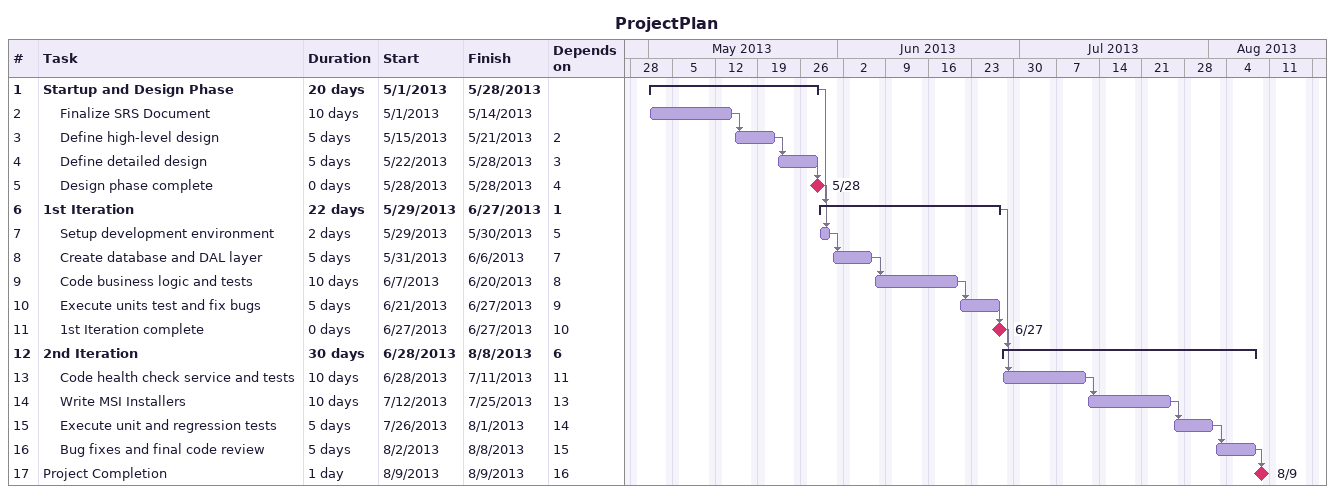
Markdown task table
ProjectPlan

| ID | Level | Task | Duration | Start | Finish | Predecessors |
|---|---|---|---|---|---|---|
| 1 | 1 | **Startup and Design Phase** | 20d | 2013-05-01 | 2013-05-28 |  |
| 2 | 2 | Finalize SRS Document | 10d | 2013-05-01 | 2013-05-14 |  |
| 3 | 2 | Define high-level design | 5d | 2013-05-15 | 2013-05-21 | 2 |
| 4 | 2 | Define detailed design | 5d | 2013-05-22 | 2013-05-28 | 3 |
| 5 | 2 | Design phase complete | 0d | 2013-05-28 | 2013-05-28 | 4 |
| 6 | 1 | **1st Iteration** | 22d | 2013-05-29 | 2013-06-27 | 1 |
| 7 | 2 | Setup development environment | 2d | 2013-05-29 | 2013-05-30 | 5 |
| 8 | 2 | Create database and DAL layer | 5d | 2013-05-31 | 2013-06-06 | 7 |
| 9 | 2 | Code business logic and tests | 10d | 2013-06-07 | 2013-06-20 | 8 |
| 10 | 2 | Execute units test and fix bugs | 5d | 2013-06-21 | 2013-06-27 | 9 |
| 11 | 2 | 1st Iteration complete | 0d | 2013-06-27 | 2013-06-27 | 10 |
| 12 | 1 | **2nd Iteration** | 30d | 2013-06-28 | 2013-08-08 | 6 |
| 13 | 2 | Code health check service and tests | 10d | 2013-06-28 | 2013-07-11 | 11 |
| 14 | 2 | Write MSI Installers | 10d | 2013-07-12 | 2013-07-25 | 13 |
| 15 | 2 | Execute unit and regression tests | 5d | 2013-07-26 | 2013-08-01 | 14 |
| 16 | 2 | Bug fixes and final code review | 5d | 2013-08-02 | 2013-08-08 | 15 |
| 17 | 1 | Project Completion | 1d | 2013-08-09 | 2013-08-09 | 16 |
